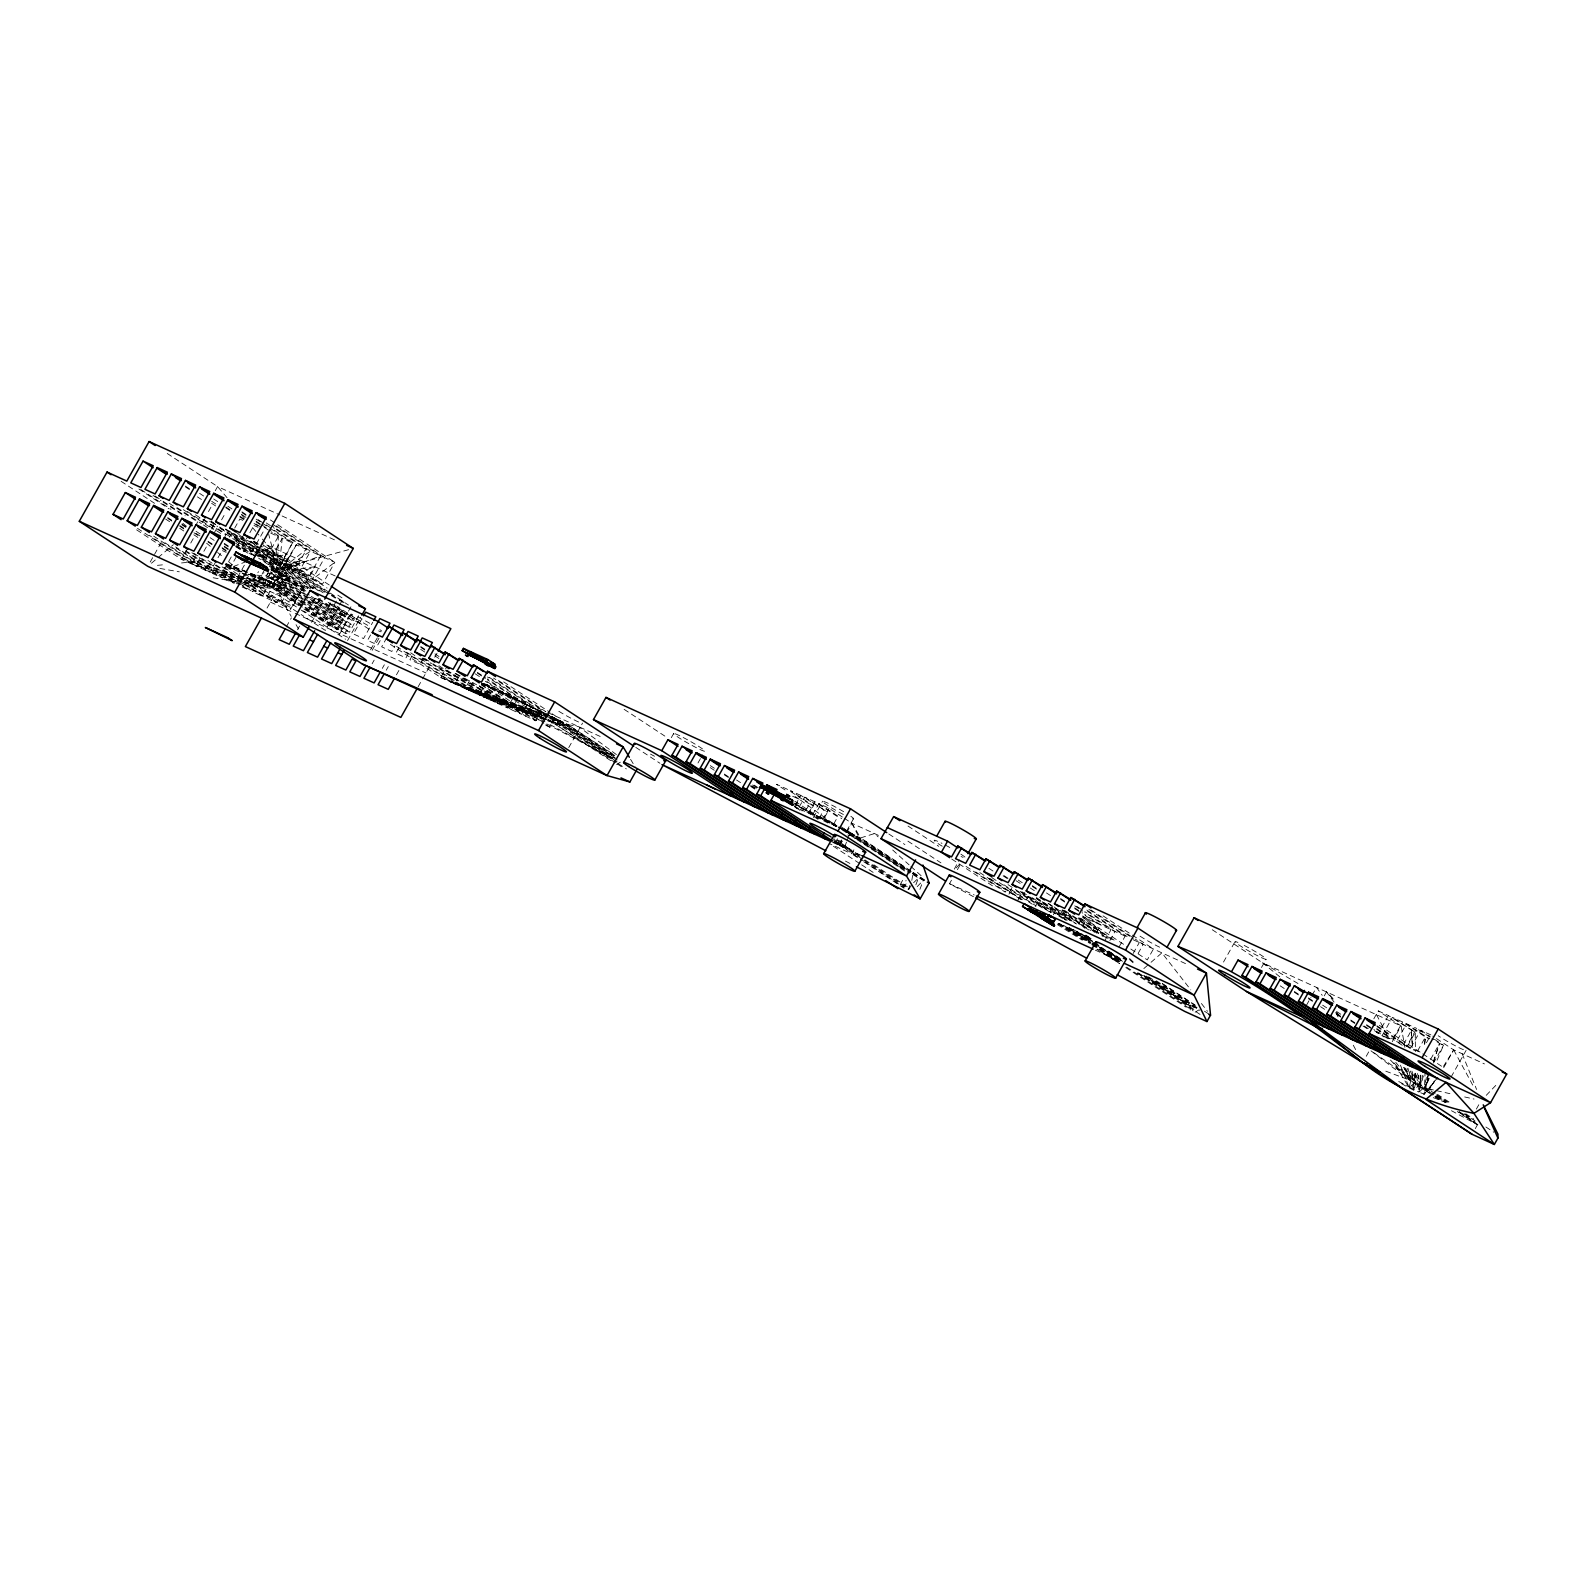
<?xml version="1.0" encoding="UTF-8"?>
<svg xmlns="http://www.w3.org/2000/svg" width="1586" height="1586" viewBox="0 0 1586 1586"><rect width="100%" height="100%" fill="white"/><g stroke="black" fill="none" stroke-linecap="round" stroke-linejoin="round"><path stroke-width="0.75" stroke-dasharray="5 3.75" d="M335.181 575.956L261.948 542.789L273.347 563.208L275.805 564.338L277.768 560.829L278.264 536.544L274.239 533.887M1425.12 1071.165L1424.545 1086.846L1418.974 1092.278L1416.338 1073.623M1423.336 1075.923L1418.974 1092.278L1421.512 1075.427M1424.684 1044.222L1425.418 1037.006L1402.599 1021.999L1392.409 1017.36L1382.417 1035.123L1392.587 1039.762L1402.599 1021.999M270.254 528.416L292.399 542.987L280.246 566.4L277.788 565.29L279.77 561.801L282.229 538.348L270.135 530.398M1420.798 1075.09L1419.648 1084.606L1414.058 1090.058L1404.403 1066.426M1424.565 1044.163L1425.418 1037.006L1429.382 1038.81L1406.544 1023.803L1396.552 1041.546L1402.262 1045.313M1428.59 1090.316L1420.541 1085.022L1422.404 1075.288M1426.369 1077.528L1424.545 1086.846L1434.616 1093.468M1428.411 1078.024L1423.871 1094.518L1437.927 1077.31M1433.605 1061.886L1439.553 1043.449L1431.96 1038.453M1428.371 1078.44L1425.437 1087.243L1427.717 1077.707M1433.248 1061.728L1439.553 1043.449L1443.518 1045.253L1435.905 1062.937M841.611 839.886L839.886 844.426L862.05 858.997M846.508 842.107L844.783 846.646L862.923 858.581M847.36 839.846L849.937 833.027L839.133 827M865.203 862.05L903.485 887.228L906.062 880.408M864.073 860.306L908.381 889.449L910.959 882.649M911.811 880.369L912.644 875.432M915.856 884.869L918.433 878.069L911.494 873.688M919.9 889.369L923.33 880.289L911.256 872.359M288.811 580.892L277.094 576.471L272.495 587.137L275.112 579.961L278.64 576.253L288.811 580.892L276.539 602.66L266.369 598.041L244.204 583.47M1429.244 1078.401L1425.437 1087.243L1428.629 1073.088L1423.871 1094.518L1434.696 1081.117L1429.442 1089.067L1435.489 1093.051M280.246 566.4L286.273 553.871L269.957 560.116L259.886 553.494M954.316 869.148L959.252 859.83M1009.529 891.986L1011.59 888.299M150.214 562.039L162.268 540.648M195.316 526.116L200.014 517.789M215.24 490.748L217.599 486.585L279.889 514.974M187.683 548.498L181.538 559.382L135.207 528.931M190.756 543.046L193.809 537.595M202.334 522.468L204.396 518.84M208.48 511.584L211.553 506.132M195.812 556.765L191.728 564.021L181.538 559.382L244.125 577.007M211.493 528.931L214.566 523.479M199.777 558.569L195.673 565.825L149.342 535.354M203.86 551.313L207.964 544.038M214.427 532.539L217.5 527.107M221.584 519.831L225.688 512.575M209.947 563.208L205.863 570.464L195.673 565.825L238.534 576.908M223.586 539.002L227.67 531.746M215.954 561.385L209.808 572.268L163.477 541.797M217.996 557.737L222.099 550.481L226.164 552.344M229.593 537.178L231.635 533.55M234.708 528.098L239.823 519.019L243.887 520.882M231.239 556.944L219.998 576.908L209.808 572.268L243.074 579.822M243.867 534.541L237.722 545.445L251.54 554.763M236.235 556.924L223.943 578.712L175.61 546.912M255.505 556.726L241.687 547.249L247.812 536.346M249.874 532.718L252.927 527.266M244.363 565.191L234.133 583.351L223.943 578.712L240.517 581.765M263.117 531.905L251.857 551.888L285.579 576.789L287.542 573.299L262.919 546.377M242.162 586.998L248.268 589.794L258.498 571.634M259.886 555.536L265.992 558.331L278.264 536.544L268.093 531.905M264.505 569.81L252.214 591.598L242.143 584.976M244.7 583.271L256.813 585.393L263.97 572.685M268.748 564.22L274.715 553.633L260.441 536.861M246.445 577.661L262.661 582.24L264.624 578.751L267.082 579.861L265.1 583.351L246.167 578.375M244.224 580.635L280.504 604.464L296.82 598.219L244.224 574.251L266.21 575.916L268.173 572.407L270.611 573.537L268.649 577.026L254.394 578.89L240.12 584.362M273.347 563.208L275.33 559.719L268.688 534.224M225.371 529.228L274.239 567.094L272.277 570.583L269.818 569.473M240.913 577.522L267.102 584.282L269.065 580.793L271.523 581.903L269.541 585.393L245.949 579.861M258.359 580.694L270.651 577.919L272.614 574.41L275.052 575.579L268.53 585.333L252.214 591.598L262.404 596.237L274.675 574.449L270.651 571.793M255.445 551.71L276.242 568.066L274.259 571.555L276.717 572.685L278.68 569.176L256.08 550.223M280.127 564.755L292.399 542.987L282.229 538.348L269.957 560.116L280.127 564.755L262.007 552.84M245.433 580.357L271.563 586.285L273.526 582.796L275.984 583.906L274.021 587.415L219.998 576.908L175.669 547.765M243.074 537.951L280.663 570.108L278.68 573.617L272.554 569.671M274.2 530.22L296.364 544.791L284.092 566.559L300.408 560.314L284.766 568.363L282.308 567.253L296.364 544.791L306.534 549.41L294.262 571.198L284.092 566.559L261.928 551.987M278.64 576.253L266.369 598.041L282.665 591.776L277.57 581.071L275.112 579.961L278.64 576.253L272.594 572.268M277.57 581.071L279.532 577.582L276.856 577.502L276.162 580.139L304.611 598.893M308.219 588.208L281.773 570.821L278.68 573.617L281.138 574.727L283.101 571.238L258.141 547.884M284.766 568.363L286.729 564.874L306.534 549.41L276.321 529.546M242.876 582.201L276.023 588.307L277.986 584.818L280.444 585.928L278.462 589.417L243.471 584.619M286.63 593.58L279.592 581.983L281.555 578.494L302.946 587.335L290.674 609.103L280.504 604.464L292.776 582.696L270.611 568.125M285.579 576.789L283.141 575.678L285.103 572.189L262.027 550.005L329.293 594.235M298.227 573.002L314.543 566.757L289.207 570.345L286.749 569.235L288.711 565.746L310.499 551.214L320.669 555.853L308.398 577.641L298.227 573.002L310.499 551.214L272.217 526.056M267.082 608.033L273.109 597.347L292.895 606.367L315.158 566.836M296.82 598.219L282.03 583.093L284.013 579.604L302.946 587.335L258.637 558.193M289.207 570.345L291.17 566.856L320.669 555.853L272.336 524.074M270.354 519.911L334.805 562.296L312.363 579.445L322.533 584.084L334.805 562.296L324.634 557.657L312.363 579.445L264.01 547.666M286.273 626.926L291.388 617.846M297.474 629.761L299.536 626.113M315.217 598.279L307.03 612.811L302.966 610.947M320.194 598.279L310.995 614.615L321.165 619.254L330.364 602.918M311.629 622.366L323.524 601.233M336.371 601.074L325.13 621.058L335.3 625.697L343.488 611.165M338.413 607.121L325.289 630.415L301.122 614.516M339.602 605L343.191 598.636L337.144 594.671M347.433 612.969L337.223 629.801L304.671 608.528M348.464 611.165L351.537 605.713M339.206 634.796L350.724 614.337M358.634 615.784L349.435 632.14L339.265 627.501L304.453 604.028M347.552 640.546L360.676 617.251M361.568 619.412L353.4 633.924L363.571 638.563L372.769 622.227M370.589 634.935L367.536 640.367L377.706 645.006L380.779 639.574M370.549 649.824L377.468 637.552M372.175 650.319L379.094 638.048M372.115 663.761L374.157 660.133M386.786 637.731L381.671 646.81L391.841 651.45L394.914 645.998M382.305 668.4L384.347 664.772M386.25 670.204L388.292 666.576M398.879 647.802L395.806 653.254L405.976 657.893L411.091 648.813M396.441 674.843L399.494 669.391M411.983 656.069L409.941 659.697L420.112 664.336L423.184 658.884M418.109 686.797L421.46 680.85M422.57 678.887L431.432 663.166M434.742 657.298L437.042 653.214M390.394 644.392L440.769 677.5L446.895 666.616M547.824 715.345L440.769 677.5L450.939 682.139L455.023 674.883M406.551 652.163L454.904 683.943L461.03 673.059M548.062 715.96L454.904 683.943L465.075 688.582L470.19 679.502M420.686 658.587L469.04 690.386L475.166 679.482M548.3 716.694L469.04 690.386L479.21 695.025L485.356 684.121L549.212 715.464M432.8 663.701L483.175 696.829L489.301 685.925L485.276 683.288M546.179 716.832L483.175 696.829L493.345 701.468L499.491 690.564L545.842 711.698L495.486 678.59M446.935 670.144L497.31 703.272L503.436 692.368L485.316 680.453M497.31 703.272L507.48 707.911L513.626 697.007L487.437 679.799M463.092 677.916L511.445 709.715L517.571 698.811L487.358 678.947M511.445 709.715L521.616 714.334L527.761 703.45L487.457 676.964M479.25 685.687L525.581 716.138L531.707 705.255L487.398 676.112M525.581 716.138L535.751 720.778L541.897 709.894L493.543 678.094M545.822 725.377L549.886 727.221L556.032 716.337L552.007 713.68M568.74 747.621L582.577 723.077M671.314 737.668L673.574 733.664M697.979 762.985L702.499 754.936M795.478 804.776L800.771 795.359L827.575 812.171L823.986 818.535L820.021 816.731L823.61 810.367M795.062 806.818L799.304 799.304L793.595 795.538M814.907 801.802L804.736 797.163L798.373 808.463L808.543 813.103L814.907 801.802L837.745 816.81L834.157 823.174L838.122 824.978M805.886 810.287L809.475 803.943L813.44 805.747L809.851 812.091L805.886 810.287L836.337 826.247M842.364 817.008L829.042 808.245L818.872 803.606L812.508 814.907L828.388 823.293M813.38 817.603L822.638 801.148M822.678 819.546L829.042 808.245M846.607 831.005L853.585 818.594M834.236 842.067L839.39 845.437L841.175 842.265L834.315 837.765M846.587 832.67L851.88 823.253L878.941 835.584M853.922 849.818L851.682 853.783L829.419 843.633M900.154 884.71L903.505 878.743M973.467 896.705L949.499 883.699L951.759 879.715M957.389 869.703L960.779 863.716M1018.648 898.489L1022.752 891.233M1026.083 900.095L1028.124 896.447M1035.222 906.538L1039.326 899.282M1040.218 906.518L1042.26 902.89M1050.388 911.157L1052.43 907.529M1053.322 914.785L1056.395 909.333M1064.523 917.6L1066.565 913.972M1068.488 919.404L1070.53 915.776M1078.658 924.043L1081.731 918.591M1082.623 925.847L1086.707 918.591L1082.683 915.935M1092.794 930.486L1096.897 923.23L1082.782 913.952M1096.759 932.29L1100.843 925.034L1084.725 914.428M1104.887 940.557L1111.033 929.674L1084.844 912.446M1109.863 940.538L1114.978 931.478L1084.765 911.593M1119.022 947.001L1125.168 936.097L1084.864 909.611M1133.157 953.444L1139.303 942.54L1135.259 939.903M1138.133 953.424L1143.248 944.344L1135.199 939.051M1223.5 962.068L1235.038 941.588M1261.504 967.48L1266.124 959.292M1306.527 1005.147L1310.968 997.257M1312.078 995.274L1316.519 987.384L1322.228 995.334M1324.251 995.869L1326.471 991.924L1333.211 999.021M1373.833 1018.807L1378.274 1010.916L1388.464 1015.555L1415.247 1032.367L1415.406 1051.577M1388.464 1015.555L1378.452 1033.319L1374.388 1031.455M1366.24 1056.276L1369.808 1049.932L1408.963 1079.749L1433.149 1095.629M1392.23 1041.705L1401.112 1025.944L1378.274 1010.916M1403.511 1044.381L1411.282 1030.583L1412.868 1049.555M1430.057 1037.204L1416.734 1028.442L1406.723 1046.185L1396.552 1041.546M1407.476 1046.185L1415.247 1032.367L1392.409 1017.36M1430.869 1034.885L1420.679 1030.246L1410.688 1047.989L1420.858 1052.628L1377.183 1023.922M1417.646 1050.824L1425.418 1037.006M1426.429 1042.775L1429.759 1036.847M1430.671 1059.23L1439.553 1043.449M1433.526 1063.016L1443.518 1045.253L1432.099 1037.759M1443.696 1067.636L1453.688 1049.892L1484.437 1063.909M1451.111 1076.993L1466.098 1050.388M1476.348 1109.11L1479.916 1102.766M1475.317 1128.598L1477.458 1124.771L1457.316 1111.528M1434.557 1080.819L1429.442 1089.067L1434.14 1090.117M1443.478 1066.387L1453.688 1049.892L1432.773 1036.134M282.308 567.253L290.218 555.675M837.606 838.816L834.989 842.186L863.2 860.742M842.503 841.056L839.886 844.426L835.564 842.582M903.485 887.228L906.102 883.858M908.381 889.449L912.307 884.393M913.615 882.708L918.433 878.069M917.204 886.633L923.33 880.289M956.18 867.899L961.909 861.713M1008.894 894.127L1013.176 889.468M1017.637 900.313L1024.774 892.561M1486.241 1095.331L1496.47 1084.685M1143.843 968.57L1149.255 963.852M1151.059 962.286L1161.904 952.849L1190.769 989.862M151.443 563.228L173.389 544.672M438.945 665.704L493.345 701.468L562.733 726.11L566.499 723.85L614.634 755.134M615.388 762.707L548.379 719.905L552.939 721.65L557.618 719.806L614.02 756.879M617.113 761.875L562.733 726.11L562.515 722.026L557.836 723.89L479.21 695.025L432.879 664.554M616.538 764.452L620.324 762.192M1195.15 1012.165L1198.957 1009.905M271.622 567.015L307.248 589.338M276.46 571.951L277.471 568.859L275.072 570.563L276.717 572.685L270.591 568.799M279.493 573.22L281.119 573.874L283.101 571.238L280.663 570.108M308.259 597.823L274.001 575.302C268.867 575.916 273.684 580.833 275.052 575.579L270.611 572.586M286.749 569.235L304.353 562.118M257.864 552.899L272.138 547.428L275.805 564.338M246.405 561.563L230.089 567.808L241.488 571.872M854.418 838.379L860.623 837.904L910.998 871.011M271.662 570.008L273.01 566.817M348.603 549.688L296.978 563.764L274.715 553.633L235.006 539.874M277.847 569.414L276.242 568.066M157.43 565.35L164.666 564.636M181.538 562.951L203.226 560.77M258.121 555.278L274.715 553.633L327.073 588.049M241.131 584.302L234.133 583.351L185.78 551.551M159.908 568.442L179.297 571.832M213.198 577.76L235.006 581.566M568.303 724.663L578.652 726.646L619.353 756.78M847.737 834.97L858.839 837.091L911.216 871.527M1436.5 1090.653L1450.575 1093.805M1464.671 1096.957L1474.068 1099.058M243.59 579.326L205.863 570.464L151.463 534.7M302.43 602.7L270.195 581.507L268.193 582.577L268.391 584.679L302.648 607.2M268.391 584.679L270.413 583.608L270.195 581.507M338.69 626.529L336.688 627.62L336.886 629.721M279.136 565.627C284.965 564.101 277.272 560.195 279.136 565.627L315.396 589.457M243.808 577.74L191.728 564.021L137.328 528.257M848.332 833.483L854.834 835.267L909.234 871.031M276.4 580.337L278.422 579.306L278.502 577.383M346.739 622.227C340.931 623.655 348.524 627.699 346.739 622.227L308.477 597.07M849.442 833.502L854.834 835.267L840.203 826.266M493.345 701.468L540.548 715.901M549.985 718.795L566.499 723.85L614.853 755.63M324.892 592.232L276.539 560.453L274.517 561.424L274.636 563.565L312.918 588.723M274.636 563.565L276.658 562.594L276.539 560.453M548.518 717.586L562.515 722.026L551.413 716.555M479.21 695.025L547.487 717.07M549.846 717.824L561.622 721.63L614.892 756.463M306.911 595.127L282.744 579.247L280.722 580.198L280.821 582.359L307.01 599.567M280.821 582.359L282.843 581.388L282.744 579.247M351.24 624.269C345.411 625.518 352.845 629.84 351.24 624.269L308.933 596.455M550.62 717.487L557.618 719.806L557.836 723.89L616.26 762.291M845.516 831.56L849.937 833.027L839.252 827.218M280.444 585.928L240.259 572.447L226.124 566.024L246.524 573.339M839.39 845.437L849.68 848.887L859.751 855.508M418.744 658.111L465.075 688.582L542.987 714.771M552.146 717.843L556.726 719.39L615.15 757.811M396.54 646.374L450.939 682.139L542.65 713.978M250.608 575.103L277.986 584.818M248.784 574.152L275.984 583.906M483.175 696.829L562.733 726.11M1385.807 1071.184L1410.747 1080.562L1432.911 1095.133M225.172 564.794L241.29 570.801M250.509 574.231L273.526 582.796M225.727 564.735L241.746 570.742M250.905 574.172L271.523 581.903M465.075 688.582L546 719.053M469.04 690.386L557.836 723.89L549.133 719.211M226.481 564.418L269.065 580.793M450.939 682.139L545.723 718.537M454.904 683.943L546.099 719.033M225.549 563.823L248.625 572.724M250.925 573.617L267.082 579.861M1420.719 1092.794L1423.97 1094.043M1433.268 1097.631L1444.568 1102.012M440.769 677.5L541.183 716.753M833.939 842.404L844.783 846.646L834.93 840.639M226.164 563.625L264.624 578.751M341.505 611.859L339.483 612.731L339.503 614.932L341.228 614.416L341.724 612.077L327.39 602.581M829.2 840.798L849.68 848.887L837.091 840.402M307.704 598.338L269.422 573.18L267.4 574.053L267.419 576.233L305.701 601.411M267.419 576.233L269.442 575.381L269.422 573.18M337.917 618.223C332.128 619.214 339.325 623.913 337.917 618.223L309.726 599.667M835.465 842.602L844.783 846.646L834.038 840.699M345.966 613.901C340.177 614.833 347.314 619.63 345.966 613.901L329.848 603.295M1406.544 1023.803L1416.734 1028.442M282.11 515.985L335.498 540.311M253.958 525.462L258.022 527.305M1125.168 936.097L1082.742 916.787L1106.116 938.139M1133.197 939.764L1186.407 964.01M800.771 795.359L790.601 790.72L813.44 805.747M275.33 559.719L277.768 560.829M279.77 561.801L282.209 562.911M284.291 563.744L286.729 564.874M288.711 565.746L291.17 566.856M792.603 796.251L799.304 799.304L836.258 825.791M241.687 547.249L251.857 551.888L235.739 541.282M1420.164 1075.526L1420.541 1085.022L1415.366 1073.544M274.239 567.094L219.086 527.107M285.103 572.189L287.542 573.299M309.131 586.384L319.301 591.023M339.424 600.202L345.53 602.977M844.149 830.39L838.835 827.495M838.677 826.94L849.937 833.027M1107.623 951.659L1121.56 960.819L1113.61 954.911M281.555 578.494L284.013 579.604M949.499 883.699L974.181 894.96M1095.331 950.153L1120.013 961.394M266.21 575.916L268.649 577.026M270.651 577.919L273.109 579.029M279.592 581.983L282.03 583.093M313.156 601.907L317.121 603.711M327.291 608.35L331.256 610.154M341.446 614.793L345.391 616.597M355.581 621.236L359.526 623.04M262.661 582.24L265.1 583.351M267.102 584.282L269.541 585.393M271.563 586.285L274.021 587.415M276.023 588.307L278.462 589.417M547.884 712.629L600.896 736.776M833.284 842.662L861.991 855.746L851.682 853.783L861.753 860.405M1190.253 1009.945L1190.055 1005.861L1134.268 970.85M1194.06 1007.685L1144.577 974.974M247.436 577.502L256.813 585.393L279.077 595.523L299.219 608.766M270.433 602.105L292.954 612.355M295.214 613.385L425.92 672.94M305.424 602.858L279.235 585.65L277.213 586.443L277.173 588.664L303.362 605.872M277.173 588.664L279.195 587.871L279.235 585.65M347.731 630.673C341.961 631.486 348.979 636.462 347.731 630.673L307.446 604.187M481.252 683.546L543.8 713.462M305.008 603.493L274.794 583.628L272.772 584.382L272.713 586.622L302.926 606.486M272.713 586.622L274.715 585.849L274.794 583.628M343.29 628.651C337.54 629.404 344.479 634.479 343.29 628.651L307.03 604.821M482.005 683.566L543.443 713.224M482.858 683.645L549.628 716.099M484.364 684.101L556.726 719.39M483.849 683.725L548.934 715.564M551.115 716.614L557.618 719.806M485.356 684.121L548.538 715.207M550.719 716.277L561.622 721.63M549.212 715.266L499.491 690.564L485.375 681.306M551.373 716.337L566.499 723.85M310.598 588.842L286.412 572.962L284.409 573.696L284.31 575.936L306.455 590.507M284.31 575.936L286.313 575.203L286.412 572.962M354.907 617.985C349.158 618.679 356.037 623.833 354.907 617.985L336.787 606.07M1398.733 1081.513L1409.339 1087.064M1409.736 1087.282L1418.994 1092.12M838.518 827.377L845.041 830.806M845.477 861.099L852.039 864.548M422.312 658.468L426.674 660.767M437.597 666.516L544.632 722.8M546.813 723.95L612.355 758.405L547.111 722.998M835.525 842.107L839.886 844.426L833.661 840.957M809.851 812.091L836.754 826.405M483.869 684.161L546.952 718.042M1401.647 1083.734L1414.633 1090.772M1451.468 1110.715L1477.458 1124.771M455.777 673.475L462.299 677.024M464.48 678.193L477.525 685.271M479.706 686.441L544.95 721.828M835.822 826.227L794.725 803.884L818.059 819.347M837.13 826.048L820.021 816.731L836.615 825.81M794.963 804.102L836.199 826.584M270.829 573.26L275.052 575.579M328.302 591.796L290.02 566.618L288.018 567.312L287.859 569.552L324.119 593.402M287.859 569.552L289.881 568.878L290.02 566.618M823.986 818.535L836.972 825.791M751.942 785.883L756.244 788.301M1298.002 983.498L1262.575 962.821L1212.2 929.693M1057.941 923.587L1089.76 942.203M1091.862 943.432L1121.56 960.819M844.505 829.22L854.834 835.267M795.855 807.75L800.117 810.248L794.408 806.659M844.049 829.022L910.364 871.943M1066.07 927.295L1089.443 941.172M1097.948 946.227L1119.181 958.856M1063.393 925.272L1090.712 941.648M1092.813 942.897L1122.254 960.541M830.985 837.626L849.68 848.887M1069.4 927.632L1092.556 941.767M1094.657 943.055L1100.981 946.901M1073.107 929.416L1091.822 940.934M1122.492 961.354L1108.535 951.104L1120.945 958.876M304.234 604.781L265.695 579.465L263.95 580.218L263.732 582.498L302.014 607.676M334.448 624.666C328.778 624.983 335.28 630.653 334.448 624.666L306.257 606.11M263.732 582.498L265.734 581.903L265.952 579.624M1057.307 924.539L1082.247 940.181M1096.818 949.28L1119.696 963.614L1097.334 949.122M1085.379 935.661L1091.624 939.586M988.891 878.803L1022.118 899.837M1059.507 923.508L1090.653 943.234M1092.734 944.562L1119.736 961.651M235.838 546.774L241.984 550.659M1086.965 936.117L1093.131 940.042M235.719 546.06L243.907 551.294M1058.754 923.409L1089.622 943.293M1091.683 944.622L1120.489 963.158M1058.635 924.142L1083.079 939.923M350.526 616.022C344.856 616.28 351.299 622.049 350.526 616.022L332.406 604.088M342.497 620.344C336.827 620.602 343.27 626.371 342.497 620.344L310.261 599.151M283.359 567.491C289.029 567.233 282.605 561.464 283.359 567.491L319.619 591.34M1420.679 1030.246L1430.195 1036.51M1422.761 1053.877L1441.793 1066.387M1376.926 1025.805L1414.494 1050.507M1376.945 1026.618L1410.529 1048.703M1376.688 1028.501L1394.57 1040.257M1376.707 1029.314L1390.605 1038.453M1366.537 1024.675L1374.467 1029.889M1376.45 1031.197L1388.127 1038.87M1366.537 1025.488L1372.505 1029.393M1374.487 1030.702L1384.162 1037.066M1364.317 1026.063L1368.282 1028.68M1362.969 1025.983L1367.013 1028.64M1350.776 1020.036L1354.821 1022.673M1336.76 1011.59L1340.785 1014.247M1350.856 1020.869L1354.88 1023.525M1336.641 1013.593L1340.685 1016.23M1322.625 1005.167L1326.649 1007.804M1336.72 1014.425L1340.745 1017.082M1308.41 997.872L1312.435 1000.528M1308.49 998.724L1312.514 1001.361M1320.563 1006.674L1324.607 1009.311M1294.275 991.428L1298.3 994.085M1294.354 992.281L1298.379 994.918M1280.219 985.838L1284.244 988.494M1437.511 1094.38L1449.584 1102.329M1436.638 1094.796L1448.732 1102.746M1465.722 1113.749L1473.79 1119.042M1485.884 1126.992L1493.933 1132.285M1436.658 1095.609L1446.729 1102.23M1464.869 1114.165L1474.94 1120.787M1429.72 1091.227L1419.648 1084.606L1418.34 1075.427M1437.788 1096.541L1445.837 1101.834M1463.977 1113.749L1472.026 1119.042M1433.784 1094.717L1414.752 1082.386L1403.788 1066.169M1435.786 1096.025L1445.857 1102.647M1459.08 1111.528L1475.198 1122.115M1434.914 1096.441L1440.96 1100.426M1459.1 1112.341L1479.242 1125.584M1435.152 1096.957L1441.198 1100.942M1103.063 915.875L1153.438 948.983L1147.293 959.887L1129.173 947.952M1090.871 909.908L1133.177 937.722M1088.928 909.432L1133.256 938.575M1086.807 910.086L1127.111 936.592M1076.696 906.3L1082.742 910.285M1074.753 905.824L1082.822 911.117M1060.558 898.528L1064.583 901.185M1074.654 907.807L1082.723 913.1M1060.618 899.381L1064.662 902.038M1074.733 908.659L1080.78 912.624M1046.482 892.938L1050.527 895.594M1082.822 917.501L1127.15 946.644M1032.288 885.662L1036.312 888.299M1080.7 918.155L1116.98 942.005M1032.347 886.495L1036.392 889.151M1078.758 917.679L1113.015 940.201M1064.563 910.384L1070.609 914.369M1072.612 915.697L1106.869 938.198M1018.212 880.052L1022.256 882.708M1030.305 888.001L1034.33 890.658M1062.62 909.908L1070.669 915.201M1072.691 916.53L1102.904 936.394M1016.091 880.726L1020.135 883.362M1060.499 910.562L1090.712 930.447M1048.485 903.465L1088.769 929.951M1003.978 875.611L1008.002 878.247M1003.125 875.849L1007.249 878.565M1036.292 897.517L1076.577 924.004M1036.352 898.35L1072.612 922.2M988.891 868.335L993.014 871.031M1032.228 897.696L1066.466 920.217M1162.181 983.399L1196.419 1005.92M1204.488 1011.214L1210.534 1015.179M1022.217 891.907L1062.521 918.413M1162.419 983.915L1194.635 1005.108M1156.392 980.763L1197.807 1008.161M1155.52 981.179L1199.849 1010.322M1008.022 884.631L1050.328 912.446M1148.581 976.798L1196.934 1008.597M1016.15 890.777L1042.339 907.985M1143.704 975.39L1190.055 1005.861M1143.942 975.905L1188.271 1005.048L1147.412 977.392M1138.47 972.932L1196.895 1011.333M1003.958 884.81L1036.193 906.002M1137.598 973.348L1200.047 1014.406M991.944 877.712L1032.228 904.198M1126.655 967.143L1193.148 1010.857M1125.802 967.559L1186.229 1007.288M989.823 878.366L1022.058 899.559M979.811 872.597L1022.118 900.412M975.687 871.923L1005.901 891.788M966.033 866.372L1005.246 892.165M951.719 859.037L993.014 886.178M907.906 841.155L940.934 862.863M888.794 833.978L904.912 844.585M844.267 818.257L851.88 823.253L860.623 837.904L874.501 833.562L878.148 836.853M818.872 803.606L841.71 818.614M804.736 797.163L827.575 812.171M809.475 803.943L786.636 788.916L776.466 784.297L785.982 790.542M913.001 872.34L927.116 881.618M913.239 872.855L927.334 882.133M912.366 873.271L922.437 879.893M849.045 832.63L910.384 872.776M849.065 833.443L909.512 873.192M846.171 831.718L904.595 870.139M842.166 829.894L904.615 870.952M794.883 801.267L820.696 818.237M794.645 803.15L818.217 818.654M794.408 805.847L802.179 810.961M754.222 785.129L758.187 787.746M752.716 784.951L756.74 787.588M873.866 864.786L910.126 888.616M864.925 859.89L909.254 889.032M750.594 785.605L756.641 789.57M750.674 786.458L754.698 789.094M863.755 861.733L904.06 888.219M736.538 780.015L740.563 782.651M724.346 774.047L728.37 776.704M710.31 765.622L714.334 768.278M724.405 774.9L728.43 777.536M833.443 846.29L859.632 863.518M861.654 864.826L873.727 872.776M624.111 709.319L666.417 737.133M710.211 767.604L714.235 770.261M635.788 747.383L659.974 763.282M167.224 453.477L217.599 486.585L227.115 497.766M276.281 525.878L324.634 557.657M266.25 522.924L274.319 528.217M258.082 519.613L264.128 523.598M266.151 524.907L272.197 528.891M256.139 519.137L260.163 521.794M262.186 523.102L268.232 527.087M503.654 681.901L549.985 712.352M241.944 511.842L245.969 514.498M256.04 521.12L260.064 523.776M262.086 525.105L268.133 529.07M242.004 512.694L246.028 515.351M256.119 521.972L262.146 525.937M264.168 527.266L272.217 532.559M617.192 759.952L551.829 717.169L552.939 721.65M551.849 717.982L612.295 757.712M550.064 717.169L614.535 759.555M241.905 514.677L245.929 517.333M256 523.955L262.047 527.92M227.869 506.251L231.893 508.908M254.057 523.479L258.082 526.116M618.262 763.619L626.331 768.913M617.39 764.036L621.434 766.692M213.674 498.975L217.698 501.612M225.747 506.925L229.792 509.562M239.863 516.184L243.887 518.84M477.287 672.325L485.336 677.619M548.042 719.429L614.516 763.144M225.827 507.758L229.851 510.414M239.922 517.036L243.947 519.673M477.366 673.178L485.415 678.471M475.245 673.832L483.294 679.125M199.598 493.365L203.623 496.021M211.691 501.315L215.716 503.971M185.403 486.089L189.428 488.746M211.592 503.297L215.617 505.954M185.463 486.942L189.487 489.578M483.413 683.507L543.839 723.256M545.862 724.584L549.886 727.221M197.437 496.874L201.481 499.511M481.292 684.181L539.716 722.582M434.941 653.848L438.985 656.505M329.194 584.956L296.978 563.764L279.077 595.523L291.19 616.339M481.371 685.013L535.751 720.778M420.746 646.553L424.77 649.209M434.842 655.831L438.866 658.487M420.805 647.405L424.85 650.062M479.309 686.52L521.616 714.334M264.109 545.683L322.533 584.084M420.706 649.388L424.731 652.044M253.938 541.044L261.987 546.337M455.103 673.455L507.48 707.911M254.018 541.877L262.067 547.19M264.089 548.498L308.398 577.641M330.304 593.105L348.444 605.039M249.874 541.222L259.945 547.844M261.968 549.172L329.928 593.779M331.692 594.928L344.043 603.037M239.882 535.434L260.025 548.677M331.296 595.563L335.34 598.219M424.751 658.408L430.797 662.393M233.717 533.451L259.906 550.679M422.808 657.932L430.857 663.226M225.747 528.99L259.985 551.512M211.533 521.715L217.579 525.68M219.582 527.008L257.864 552.186M410.675 652.817L416.721 656.782M209.59 521.239L217.639 526.532M219.661 527.86L257.943 553.018M259.945 554.347L265.992 558.331M203.444 519.256L253.8 552.364M195.455 514.796L225.668 534.66M277.471 568.859L307.684 588.743M328.262 602.383L370.569 630.197M187.287 511.485L223.547 535.315M235.64 543.264L256.615 556.864M183.322 509.681L213.555 529.546M318.548 598.457L352.806 620.959M279.79 573.854L305.979 591.063M318.052 599.012L348.286 618.877M236.354 545.604L248.447 553.554M236.433 546.456L244.482 551.75M270.691 568.958L305.662 591.776M315.733 598.398L343.944 616.934M177.176 507.698L201.363 523.578M203.365 524.907L209.411 528.891M271.008 569.889L309.29 595.047M311.292 596.376L339.503 614.932M169.187 503.238L197.398 521.774M154.992 495.942L161.038 499.927M163.041 501.255L185.205 515.827M278.244 577.185L306.455 595.741M153.049 495.466L161.098 500.779M163.12 502.088L183.262 515.331M224.201 543.324L228.245 545.961M224.28 544.157L228.305 546.813M140.857 489.519L171.07 509.384M138.914 489.023L169.127 508.908M309.032 600.896L349.316 627.382M306.633 600.202L344.896 625.38M224.181 546.139L228.206 548.796M210.145 537.713L214.169 540.37M224.241 546.992L228.265 549.648M271.761 578.176L305.999 600.678M308.021 602.006L340.256 623.199M307.724 602.739L335.915 621.276M121.131 481.331L155.388 503.852M222.119 547.646L226.144 550.302M196.01 531.29L200.034 533.927M222.199 548.498L226.223 551.155M181.795 523.995L185.82 526.651M195.911 533.273L199.935 535.909M207.984 541.222L212.009 543.859M181.875 524.847L185.899 527.484M193.968 532.777L197.992 535.434M208.063 542.055L212.088 544.712M305.364 607.2L345.669 633.686M167.66 517.551L171.684 520.208M179.753 525.501L183.778 528.158M193.849 534.779L197.873 537.416M304.928 607.815L341.208 631.644M167.739 518.404L171.764 521.041M179.813 526.354L183.857 528.99M304.016 609.004L332.227 627.541M165.618 519.058L169.643 521.715M179.714 528.336L183.738 530.973M301.221 610.095L345.53 639.237M256.813 585.393L299.1 613.187M226.203 566.717L244.343 578.652M246.345 579.961L290.674 609.103M224.082 567.391L242.222 579.306M222.139 566.916L242.281 580.159M244.303 581.467L276.539 602.66M215.993 564.913L242.182 582.141M208.004 560.473L242.261 582.974M244.264 584.302L262.404 596.237M193.809 553.177L199.836 557.162M201.858 558.47L240.14 583.648M191.866 552.701L240.2 584.481M242.222 585.809L248.268 589.794M185.701 550.719L236.076 583.826M908.005 826.048L938.753 846.329M1068.567 927.413L1090.91 942.302M1092.952 943.67L1119.359 961.255M1068.429 928.206L1090.514 942.976M1092.516 944.324L1120.648 963.118M271.265 568.066L281.138 574.727M1020.73 891.669L1051.379 912.406M1086.113 935.918L1092.239 940.062M1108.574 951.124L1122.888 960.799M269.323 566.202L283.141 575.678M1020.591 891.748L1050.943 912.644M1081.315 933.539L1091.426 940.498M1084.447 935.522L1092.437 941.073M1094.439 942.461L1122.452 961.889M1373.872 1052.747L1428.708 1090.89M1436.837 1096.541L1444.965 1102.191M1459.179 1112.064L1475.436 1123.364M1076.696 931.141L1090.93 941.053M1092.952 942.48L1119.379 960.878M1036.154 898.35L1066.03 920.376M1085.934 935.046L1091.902 939.467M1107.821 951.203L1119.775 960.006M211.275 521.358L217.123 525.66M1042.081 901.7L1069.896 922.378M1048.088 903.386L1071.323 921.169M1054.075 906.855L1075.605 923.567M228.999 530.894L253.562 550.223M1062.085 910.007L1084.864 928.286M1279.803 976.817L1262.575 962.821L1401.112 1025.944L1404.879 1047.315M1068.032 913.536L1085.3 927.651M239.149 536.009L254.196 548.637M182.846 523.241L186.514 526.314M206.636 543.225L210.284 546.298M217.619 552.463L223.091 557.063M228.681 561.761L245.552 575.936M1077.885 918.235L1094.578 932.409M235.561 531.528L241.191 536.346M1079.848 918.472L1098.047 934.293M892.7 850.017L909.095 864.826M910.919 866.471L923.667 877.99M1129.47 959.49L1133.058 962.761M1086.707 918.591L1108.118 938.555M1129.549 958.499L1134.902 963.495M251.004 541.222L256.357 546.218M253.145 541.48L260.243 548.3M1393.896 1062.838L1410.747 1080.562L1409.161 1087.818L1394.233 1063.532M1333.211 999.101L1326.471 991.924L1334.322 1002.411M1390.446 1060.023L1408.963 1079.749M1336.264 1011.967L1339.456 1015.575M241.389 514.518L244.561 518.245M252.491 527.543L258.855 534.997M1395.759 1062.342L1410.747 1080.562L1408.646 1068.686M1201.415 1003.502L1207.481 1011.293M630.594 759.357L635.55 767.624M1407.04 1068.23L1415.644 1082.782L1414.058 1090.058L1412.075 1071.68M296.027 624.666L299.655 630.911M1453.688 1049.892L1473.116 1085.835M1335.69 1012.542L1338.049 1016.904M1353.274 1045.214L1356.783 1051.736M1403.808 1067.537L1410.747 1080.562L1403.907 1067.398M1376.549 1014.743L1389.078 1038.87M851.88 823.253L858.839 837.091M1462.173 1053.758L1476.606 1089.483M1410.271 1071.026L1415.644 1082.782L1415.564 1073.187M1400.438 1065.118L1409.161 1087.818L1414.752 1082.386L1414.097 1072.513M1411.937 1071.125L1415.644 1082.782L1414.851 1073.286M1417.487 1073.504L1420.541 1085.022M276.083 549.232L277.788 565.29M1411.282 1030.583L1412.452 1047.85M380.957 631.843A18.279 1.408 29.4 0 1 378.638 630.891M367.714 625.34A18.279 1.408 29.4 0 1 352.35 615.864A18.279 1.408 29.4 0 1 354.63 615.368M357.762 616.835A18.279 1.408 29.4 0 1 369.736 623.278M379.887 629.642A18.279 1.408 29.4 0 1 381.73 631.05M578.573 722.007A18.279 1.408 29.4 0 1 556.071 709.557M841.095 840.778A17.922 1.368 29.4 0 1 839.688 840.798M654.522 756.264A17.922 1.368 29.4 0 1 650.498 754.084M1159.644 947.199A17.922 1.368 29.4 0 1 1137.757 934.65M960.878 854.16A17.922 1.368 29.4 0 1 961.076 856.499M942.243 846.23A17.922 1.368 29.4 0 1 941.985 843.355M945.752 845.298A17.922 1.368 29.4 0 1 949.796 847.499M1463.442 1049.694A18.279 1.408 29.4 0 1 1438.185 1035.737M1244.197 945.434A17.922 1.368 29.4 0 1 1266.163 959.034A17.922 1.368 29.4 0 1 1246.318 949.558A17.922 1.368 29.4 0 1 1237.932 942.441M675.22 733.783A17.922 1.368 29.4 0 1 701.448 748.176A17.922 1.368 29.4 0 1 692.765 745.836A17.922 1.368 29.4 0 1 673.872 733.406M850.83 816.275A17.922 1.368 29.4 0 1 849.997 817.722M843.375 814.49A17.922 1.368 29.4 0 1 822.42 801.227A17.922 1.368 29.4 0 1 844.624 812.29"/><path stroke-width="1.5" d="M1031.019 908.104L1024.159 903.584L1022.554 906.458L1054.194 926.264L1052.866 921.882L1055.424 919.226L1048.584 914.706L1046.958 917.58L1041.665 915.162L1042.28 914.071L1040.257 914.527L1039.841 912.961L1038.612 915.162L1030.365 910.007L1030.979 908.917L1028.937 909.373L1029.552 908.282L1036.114 912.307M1177.942 946.426C1246.16 973.269 1305.1 1018.093 1362.652 1062.64C1395.482 1088.155 1433.288 1104.946 1473.949 1113.352L1490.562 1102.686L1506.7 1074.039L1438.205 1029.017L1194.08 917.779L1177.942 946.426L1246.437 991.448L1362.652 1062.64L1472.086 1134.307L1494.349 1144.458L1497.937 1138.094L1497.937 1134.109L1483.227 1104.827M1045.828 919.86L1053.005 925.312L1046.165 920.772L1044.857 917.6L1045.689 920.514L1043.429 916.946L1045.828 919.86L1022.554 906.458M1046.264 918.235L1038.83 913.873L1039.445 912.783L1037.422 913.239L1037.026 911.672L1035.797 913.873L1054.551 925.233L1047.295 920.534M1052.529 925.094L1041.031 918.076L1039.068 914.448M1047.216 920.495L1053.005 925.312M494.138 666.239L494.614 668.043L491.184 665.783M766.137 788.361L766.752 787.251L777.636 794.289M957.924 847.975L947.595 841.175L941.39 852.237L949.657 857.669M309.25 626.609L303.283 637.156L147.795 566.321L79.3 521.279L107.035 472.073L126.821 481.093L149.104 441.542L284.806 503.377L353.301 548.419L324.714 599.131M113.042 514.36L125.334 492.572L135.504 497.211L123.232 518.999L113.042 514.36L121.111 519.653M143.057 461.11L130.786 482.878L140.956 487.517L153.227 465.749L143.057 461.11L153.128 467.731M127.177 520.803L139.469 499.015L149.639 503.654L137.367 525.422L127.177 520.803L135.246 526.096M157.192 467.553L144.921 489.321L155.091 493.96L167.363 472.172L157.192 467.553L167.264 474.174M141.313 527.226L153.604 505.458L163.774 510.097L151.503 531.865L141.313 527.226L149.381 532.539M159.056 495.764L171.328 473.976L181.498 478.615L169.226 500.403L159.056 495.764L163.08 498.42M155.448 533.669L167.739 511.901L177.91 516.521L165.638 538.308L155.448 533.669L163.517 538.982M173.191 502.207L185.463 480.419L195.633 485.058L183.361 506.846L173.191 502.207L177.216 504.863M169.603 540.112L181.875 518.325L192.045 522.964L179.773 544.751L169.603 540.112L177.652 545.406M187.326 508.65L199.598 486.862L209.768 491.501L197.497 513.289L187.326 508.65L191.351 511.307M183.738 546.555L196.01 524.768L206.18 529.407L193.908 551.194L183.738 546.555L187.763 549.212M201.462 515.093L213.733 493.305L223.904 497.945L211.632 519.732L201.462 515.093L205.486 517.75M197.873 552.999L210.145 531.211L220.315 535.85L208.044 557.638L197.873 552.999L201.898 555.655M215.597 521.536L227.869 499.749L238.039 504.388L225.767 526.175L215.597 521.536L219.621 524.173M212.009 559.442L224.28 537.654L234.45 542.293L222.179 564.081L212.009 559.442L216.033 562.078M229.732 527.979L242.004 506.192L252.174 510.831L239.902 532.618L229.732 527.979L235.779 531.944M243.867 534.423L256.139 512.635L266.309 517.274L254.038 539.042L243.867 534.423L249.914 538.388M259.529 564.12L252.67 559.62L252.055 560.71L253.701 560.076L260.401 563.129L267.261 567.649L267.935 571.138L241.191 559.362L234.332 554.862L235.957 551.987L249.636 559.6M242.777 555.1L242.162 556.19L244.204 555.754L243.59 556.845L248.031 559.561M244.601 557.301L245.215 556.21L244.997 557.479L247.019 557.043L247.436 558.589L248.427 557.677L256.298 562.653M248.427 557.677L247.812 558.768L251.262 558.966L251.659 560.532L252.67 559.62M79.3 521.279L234.787 592.133L284.806 503.377M234.332 554.862L258.796 566.004L260.401 563.129M261.512 617.925L245.374 646.573L400.861 717.407L416.999 688.78M285.262 628.75L279.116 639.634L289.306 644.273L295.432 633.389M636.799 769.706L629.9 781.957L607.022 775.574L362.48 664.137L293.985 619.115L310.142 590.468L378.4 621.573L388.471 628.195M299.397 635.193L293.251 646.077L303.441 650.716L314.682 630.752M317.616 634.36L307.387 652.52L317.577 657.159L326.775 640.823M330.74 642.627L321.522 658.963L331.712 663.602L339.88 649.07M361.866 615.15L365.454 608.786L331.216 586.285M343.845 650.875L335.657 665.406L345.847 670.045L351.973 659.142L355.938 660.946L349.792 671.849L359.982 676.469L366.108 665.585M363.63 615.784L365.672 612.156L375.842 616.795L373.8 620.423M378.301 636.442L372.274 632.477L379.807 618.599L389.978 623.219L386.905 628.671M402.606 634.638L388.59 626.212L382.444 637.096L372.274 632.477M370.073 667.389L363.928 678.273L374.118 682.912L380.243 672.028M391.901 628.671L393.943 625.023L404.113 629.662L401.04 635.114M392.456 642.885L386.409 638.9L392.535 628.016M416.741 641.081L402.725 632.655L396.579 643.539L386.409 638.9M384.209 673.832L378.063 684.716L388.253 689.355L394.379 678.471M406.036 635.094L408.078 631.466L418.248 636.105L415.175 641.557M406.591 649.328L400.544 645.343L406.67 634.459M430.877 647.524L416.86 639.099L410.715 649.982L400.544 645.343M420.171 641.537L422.213 637.909L432.383 642.548L430.341 646.176M420.726 655.771L414.68 651.787L420.805 640.903M445.012 653.967L430.995 645.542L424.85 656.426L414.68 651.787M434.861 662.214L428.815 658.23L434.941 647.346M438.192 651.172L450.88 628.671L337.421 576.967M459.147 660.41L445.131 651.985L438.985 662.869L428.815 658.23M448.997 668.638L442.95 664.673L449.076 653.789M462.141 650.597L463.39 648.396L487.834 659.538L494.693 664.038L495.704 666.933L494.812 668.539L492.572 667.508L462.141 650.597L475.82 658.23L476.434 657.139M473.282 666.834L459.266 658.408L453.12 669.312L442.95 664.673M465.134 676.409L457.085 671.116L463.211 660.212M468.96 653.71L470.606 653.095L469.991 654.185L477.227 658.864M480.062 660.153L471.399 654.82L472.013 653.729L469.991 654.185M477.247 656.802L473.421 654.384L472.806 655.474L473.817 654.562L480.717 657.655M481.47 660.787L486.287 662.869L474.234 656.108L474.829 655.018L479.983 658.408M475.225 655.196L474.234 656.108M483.532 659.598L480.499 657.595L479.884 658.686L486.724 663.186L475.641 656.763L476.256 655.672L483.492 660.351L482.878 661.441L486.902 662.869M476.652 655.851L475.641 656.763M477.664 656.307L477.049 657.397L478.06 656.485M487.437 673.277L473.401 664.851L467.255 675.755L457.085 671.116M479.468 657.139L478.457 658.051L479.071 656.961L483.651 659.954M479.269 682.852L471.22 677.559L477.346 666.655M480.776 660.351L481.807 660.807M482.62 659.498L484.285 658.824M482.203 660.985L483.215 661.461M483.096 660.173L482.481 661.263L486.287 662.869M483.611 661.64C493.167 665.823 484.741 660.569 484.622 662.096M483.908 661.897L484.523 660.807M484.305 662.076L485.197 660.51M485.019 662.274L486.05 662.75M485.316 662.551L486.208 660.965M486.327 661.64L485.712 662.73L471.002 653.273M479.884 658.686L486.585 661.739L487.834 659.538M629.364 757.275L623.159 746.927L554.664 701.884L487.536 671.294L481.391 682.198L471.22 677.559M293.985 619.115L538.526 730.531L554.664 701.884M633.785 746.074L593.481 719.568L605.991 697.404L850.532 808.82L886.792 832.65M623.635 762.608L634.38 743.556M593.481 719.568L661.759 750.674L667.904 739.79L678.074 744.429L671.929 755.313L740.424 800.355M654.879 779.975L665.605 760.923M671.929 755.313L675.894 757.117L682.039 746.233L692.21 750.872L686.064 761.756L754.559 806.798M686.064 761.756L690.029 763.56L696.175 752.676L706.345 757.315L700.199 768.199L768.695 813.241M700.199 768.199L704.164 770.003L710.31 759.119L720.48 763.758L714.334 774.642L782.83 819.684M714.334 774.642L718.299 776.446L724.445 765.562L734.615 770.181L728.47 781.085L796.965 826.108M728.47 781.085L732.435 782.889L738.58 771.985L748.751 776.625L742.625 787.528L811.1 832.551M732.296 792.088L730.254 795.716L661.759 750.674M742.625 787.528L746.57 789.332L752.716 778.429L762.886 783.068L756.76 793.971L825.255 838.994M767.327 790.225L760.725 785.883L785.784 795.934L792.643 800.454L792.683 805.291L760.09 786.993L761.359 784.792L766.752 787.251M756.76 793.971L760.705 795.775L766.851 784.872L777.021 789.511L770.895 800.415L832.531 840.937L822.361 836.298L824.145 833.126M780.669 794.982L772.402 789.848L771.787 790.938L773.809 790.482L773.195 791.573L776.644 791.771L776.03 792.861L778.052 792.425L778.448 793.971L779.46 793.059L778.845 794.15M774.226 792.048L775.217 791.136L774.622 792.227M779.658 795.894L781.68 795.458M760.09 786.993L784.555 798.135L785.784 795.934M781.739 813.796L779.955 816.968L790.125 821.607M790.462 804.28L793.04 804.657L787.727 801.188M795.875 820.24L794.09 823.412L804.261 828.051M810.01 826.683L808.226 829.855L818.396 834.494M823.729 853.565L834.474 834.514M770.895 800.415L838.023 831.005L850.532 808.82M854.814 871.289A17.922 1.368 29.4 0 0 832.928 857.451A17.922 1.368 29.4 0 0 830.073 858.561A17.922 1.368 29.4 0 0 854.814 871.289L865.559 852.217M945.474 881.063L881.003 838.677L893.652 816.612L947.595 841.175M915.618 859.89L906.518 876.027L920.177 898.826L929.118 882.926L922.913 865.044M936.692 836.199L945.038 821.37M971.742 854.418L957.706 845.992L951.58 856.876L887.268 827.575M961.671 847.796L955.525 858.68L965.715 863.319L971.841 852.435L985.877 860.861M938.515 894.127L949.261 875.075M967.936 853.645L976.302 838.816M975.806 854.239L969.68 865.123L979.851 869.762L985.977 858.859L1000.013 867.284M991.865 876.86L983.816 871.566L989.942 860.663M969.086 911.395A17.545 1.348 29.4 0 0 946.901 897.517A17.545 1.348 29.4 0 0 945.415 899.361A17.545 1.348 29.4 0 0 969.086 911.395L979.811 892.343M1014.148 873.727L1000.132 865.302L993.986 876.206L983.816 871.566M1001.975 880.646L997.951 878.01L1004.077 867.106M1028.283 880.171L1014.267 871.745L1008.121 882.649L997.951 878.01M1016.111 887.089L1012.086 884.453L1018.212 873.549M1042.418 886.614L1028.402 878.188L1022.256 889.092L1012.086 884.453M1030.246 893.533L1026.221 890.876L1032.347 879.992M1027.946 908.917L1029.552 908.282M1056.554 893.057L1042.537 884.631L1036.392 895.515L1026.221 890.876M1040.436 915.974L1031.772 910.661L1032.387 909.571L1030.365 910.007M1032.169 910.84L1032.783 909.749L1039.326 913.774M1044.381 899.976L1040.357 897.319L1046.482 886.435M1033.794 910.205L1033.18 911.296L1035.202 910.86L1043.469 915.994M1042.854 917.085L1034.587 911.95L1035.202 910.86M1035.42 912.327L1034.806 913.417L1029.393 910.959L1036.966 914.626L1035.916 914.151M1039.008 915.34L1039.623 914.25M1042.121 916.53L1043.132 916.986M1070.689 899.5L1056.672 891.074L1050.527 901.958L1040.357 897.319M1043.251 917.263C1049.278 918.016 1033.418 914.785 1036.629 911.494L1034.587 911.95M1044.936 917.798L1048.703 919.345L1045.689 918.373M1058.516 906.419L1054.492 903.762L1060.618 892.878M1047.097 919.028L1047.712 917.937M1047.494 919.206L1048.108 918.116M1049.119 918.572L1048.505 919.662L1040.257 914.527M1055.424 919.226L1052.152 923.151L1045.115 920.732L1035.797 913.873L1053.818 922.081L1046.958 917.58M1084.824 905.943L1070.808 897.517L1064.662 908.401L1054.492 903.762M1074.674 914.19L1068.627 910.205L1074.753 899.321M1117.178 974.736L1184.683 1011.392L1206.946 1021.543L1210.534 1015.179L1206.431 973.13L1137.935 928.107L1084.943 903.961L1078.797 914.844L1068.627 910.205M1085.201 960.878L1095.926 941.806M1137.142 927.572L1145.488 912.743M881.003 838.677L1125.545 950.093L1137.935 928.107M1115.573 978.245A17.545 1.348 29.4 0 0 1094.399 964.784A17.545 1.348 29.4 0 0 1091.168 965.636A17.545 1.348 29.4 0 0 1115.573 978.245L1126.318 959.173M1166.899 947.437L1176.435 930.486M1231.886 971.009L1238.032 960.105L1247.984 964.645L1241.838 975.529L1310.333 1020.571L1403.59 1089.265L1472.086 1134.307M1241.838 975.529L1245.803 977.333L1251.929 966.449L1262.119 971.088L1255.973 981.972L1324.469 1027.014M1255.973 981.972L1259.938 983.776L1266.064 972.892L1276.254 977.531L1270.108 988.415L1338.604 1033.457M1270.108 988.415L1274.073 990.219L1280.199 979.335L1290.389 983.974L1284.244 994.858L1352.739 1039.901M1284.244 994.858L1288.209 996.662L1294.335 985.778L1316.618 998.347M1366.874 1046.324L1298.379 1001.301L1304.525 990.417M1298.379 1001.301L1302.344 1003.105L1308.47 992.202L1318.66 996.841L1312.514 1007.744L1381.009 1052.767M1312.514 1007.744L1316.479 1009.548L1322.605 998.645L1332.795 1003.284L1326.649 1014.188L1395.145 1059.21M1322.09 1028.184L1321.376 1029.453L1246.437 991.448L1300.381 1016.031M1326.649 1014.188L1330.614 1015.992L1336.76 1005.088L1346.93 1009.727L1340.785 1020.631L1409.28 1065.653M1340.785 1020.631L1344.75 1022.435L1350.895 1011.531L1361.066 1016.17L1354.92 1027.054L1423.415 1072.096M1344.611 1031.634L1342.569 1035.262L1274.073 990.219M1354.92 1027.054L1358.885 1028.858L1365.031 1017.974L1375.201 1022.613L1369.055 1033.497L1437.55 1078.539M1375.34 1043.905L1373.555 1047.077L1383.726 1051.716M1389.475 1050.328L1387.691 1053.52L1397.861 1058.159M1403.61 1056.772L1401.826 1059.944L1411.996 1064.583M1369.055 1033.497L1422.067 1057.664L1438.205 1029.017M494.614 668.043L495.704 666.933L490.233 661.996L494.693 664.038L493.444 666.259L494.812 668.539L489.678 665.149M267.082 569.612L268.629 569.909L262.8 565.607M487.953 664.019L488.984 664.217M785.466 796.311L788.559 798.095M261.551 568.145L258.399 566.361L261.591 568.125M768.338 788.896L766.97 787.885M1367.291 1064.345L1362.652 1062.64L1310.333 1020.571L1490.562 1102.686L1422.067 1057.664M1047.137 921.268L1052.152 923.151L1054.194 926.264L1047.335 921.763L1049.357 920.058L1052.152 923.151L1052.866 921.882L1054.551 925.629M240.18 554.386L242.936 555.913M241.191 559.362L267.935 571.138M362.48 664.137L432.205 694.767M346.62 545.366L353.301 548.419M1502.239 1072.017L1506.7 1074.039M1415.961 1066.387L1426.151 1071.026M1197.529 969.086L1206.431 973.13L1194.04 995.136L1206.946 1021.543M1311.523 1023.367L1317.867 1026.261M770.598 789.015L770.38 790.284L772.402 789.848M1044.004 913.556L1045.015 914.012M480.439 657.08L481.45 657.536M1037.403 910.998L1036.411 910.542L1037.264 911.752M1042.418 913.278L1044.877 914.408L1042.577 912.902L1043.608 913.377L1041.586 914.686M1050.983 917.184L1047.85 915.3M473.421 654.384L471.399 654.82M788.183 798.412L792.643 800.454L791.394 802.655L792.683 805.291M481.212 658.844L482.223 659.32M481.648 660.47L482.659 660.946M483.056 661.124L484.087 661.58M484.483 661.759L485.494 662.234M468.98 655.117L493.444 666.259L486.585 661.739M358.773 605.753L365.454 608.786M766.95 791.513L791.394 802.655L784.555 798.135M257.725 563.288L259.133 563.942L250.866 558.787M260.54 564.576L267.261 567.649L265.635 570.504L258.796 566.004M261.591 565.33L268.629 569.909M976.421 895.971L1093.091 949.122M1124.494 963.436L1194.04 995.136L1125.545 950.093M927.334 882.133L929.118 882.926M616.498 743.874L623.159 746.927L607.022 775.574L538.526 730.531M861.991 855.746L906.518 876.027L838.023 831.005M1208.75 1014.366L1210.534 1015.179M856.4 866.848L920.177 898.826L914.131 894.841M620.998 777.893L629.9 781.957M309.567 639.832L313.532 641.616M323.703 646.255L327.668 648.059M337.838 652.698L341.803 654.503M473.441 657.139L485.732 663.007M706.504 784.892L715.445 789.174M253.879 561.543L259.37 564.239M242.499 555.893L240.279 554.604M1377.5 1070.411L1362.652 1062.64L1379.979 1072.017M825.83 850.77L661.977 764.611L829.2 840.798L760.705 795.775M1030.067 907.152L1031.376 907.747L1029.968 906.795M486.05 659.201L488.151 660.51L485.931 659.419M471.617 652.679L470.17 651.985L471.002 652.619M471.795 653.075L473.243 653.769L472.033 652.897M1041.031 918.076L1050.586 923.25M467.731 653.69L466.225 652.996L471.994 655.97L467.83 654.066M975.628 897.894L1086.688 958.202M767.465 793.297C762.727 791.037 772.045 795.795 767.287 793.515M466.661 655.593C471.359 658.587 462.121 652.976 466.76 655.97M768.04 785.982L769.626 787.013L766.553 785.248L782.076 795.637M768.08 786.299L766.97 785.645M1049.892 915.856C1054.373 918.77 1045.293 913.199 1049.674 916.054M782.215 800.038C786.279 802.714 777.834 797.48 781.839 800.137M260.897 564.12L263.197 565.25L260.54 563.902M1365.031 1017.974L1374.943 1024.497M1367.013 1020.095L1374.963 1025.309M1350.895 1011.531L1360.808 1018.053M1352.878 1013.652L1360.828 1018.866M1336.76 1005.088L1346.673 1011.61M1338.743 1007.209L1344.71 1011.115M1322.605 998.645L1332.537 1005.187M1322.684 999.497L1330.753 1004.79M1308.47 992.202L1318.561 998.843M1194.08 917.779L1198.104 920.435M1294.335 985.778L1304.426 992.4M1298.438 989.267L1302.463 991.904M1358.885 1028.858L1427.38 1073.9M1280.199 979.335L1290.27 985.957M1284.303 982.824L1288.328 985.481M1344.75 1022.435L1413.245 1067.457M1266.064 972.892L1276.135 979.514M1330.614 1015.992L1399.11 1061.014M1268.166 975.053L1274.192 979.038M1251.929 966.449L1262 973.07M1316.479 1009.548L1384.975 1054.571M1254.03 968.61L1260.057 972.595M1238.032 960.105L1248.103 966.726M1302.344 1003.105L1370.839 1048.128M1288.209 996.662L1356.704 1041.705M1259.938 983.776L1328.434 1028.818M1245.803 977.333L1314.298 1022.375M1084.943 903.961L1090.99 907.926M1070.808 897.517L1084.903 906.776M1056.672 891.074L1070.768 900.352M1042.537 884.631L1056.633 893.909M1028.402 878.188L1042.498 887.466M1014.267 871.745L1026.34 879.695M1000.132 865.302L1012.205 873.252M985.977 858.859L998.07 866.808M971.841 852.435L983.935 860.365M957.706 845.992L970.097 854.12M1041.268 913.615L1045.828 916.609M1039.841 912.961L1045.432 916.43M1038.433 912.327L1042.993 915.32M1031.356 909.095L1036.51 912.485M1028.937 909.373L1036.193 914.051M780.49 793.535L785.625 796.906M766.851 784.872L778.766 792.703M779.063 792.881L785.922 797.381M776.248 791.592L783.187 795.795M769.17 788.381L774.702 791.929M752.716 778.429L764.63 786.26M784.654 799.84L792.485 804.796M756.7 781.858L762.648 785.764M784.158 799.622L791.017 804.122M767.148 788.817L770.459 790.998M738.58 771.985L748.493 778.528M740.583 774.107L748.513 779.321M724.445 765.562L734.358 772.085M726.527 767.723L732.573 771.688M710.31 759.119L720.381 765.741M710.369 759.952L718.438 765.265M696.175 752.676L706.246 759.298M696.234 753.509L704.303 758.822M682.039 746.233L692.111 752.854M686.123 749.722L690.168 752.379M746.57 789.332L815.065 834.355M885.821 880.726L897.914 888.675M605.991 697.404L610.015 700.041M667.904 739.79L677.975 746.411M732.435 782.889L800.93 827.912M718.299 776.446L786.795 821.489M704.164 770.003L772.66 815.045M690.029 763.56L758.524 808.602M675.894 757.117L744.389 802.159M149.104 441.542L155.15 445.527M463.39 648.396L470.229 652.897M487.437 664.137L492.572 667.508M256.139 512.635L266.21 519.256M258.221 514.796L264.267 518.781M242.004 506.192L252.075 512.813M244.085 508.353L252.154 513.666M227.869 499.749L237.94 506.37M227.948 500.601L238.019 507.223M487.536 671.294L495.585 676.588M213.733 493.305L223.804 499.927M213.813 494.158L223.884 500.779M473.401 664.851L483.472 671.473M199.598 486.862L209.669 493.484M201.68 489.043L209.748 494.336M459.266 658.408L471.339 666.358M185.463 480.419L195.534 487.041M187.544 482.6L195.613 487.893M445.131 651.985L457.204 659.915M171.328 473.976L181.399 480.617M175.431 477.485L179.456 480.122M430.995 645.542L445.091 654.8M157.252 468.385L165.321 473.679M416.86 639.099L426.931 645.72M402.725 632.655L416.821 641.933M388.59 626.212L402.685 635.49M310.142 590.468L318.191 595.761M224.28 537.654L234.351 544.276M224.34 538.506L234.411 545.128M210.145 531.211L220.216 537.832M210.204 532.063L220.276 538.685M260.124 564.656L263.633 566.955M246.623 556.864L253.185 560.889M245.215 556.21L255.088 562.772M196.01 524.768L206.081 531.389M198.091 526.948L206.14 532.242M235.957 551.987L239.387 554.248M181.875 518.325L191.946 524.946M183.956 520.505L192.005 525.799M107.035 472.073L111.06 474.71M167.739 511.901L177.81 518.523M169.821 514.062L177.87 519.356M153.604 505.458L163.675 512.08M153.664 506.291L161.732 511.604M139.469 499.015L149.54 505.637M139.528 499.848L147.597 505.161M125.334 492.572L135.405 499.194M234.787 592.133L303.283 637.156M893.652 816.612L899.797 820.656M761.359 784.792L764.63 786.953M1484.08 1107.246L1497.937 1138.094M835.723 836.02A17.922 1.368 29.4 0 1 851.662 842.721A17.922 1.368 29.4 0 1 862.645 851.365M830.866 836.694A17.922 1.368 29.4 0 1 810.129 823.332A17.922 1.368 29.4 0 1 835.564 836.615M635.034 744.33A17.922 1.368 29.4 0 1 651.549 751.526A17.922 1.368 29.4 0 1 663.761 760.685M945.613 822.103A17.922 1.368 29.4 0 1 962.563 829.597A17.922 1.368 29.4 0 1 974.26 838.479M1146.48 914.111A17.922 1.368 29.4 0 1 1161.091 920.098A17.922 1.368 29.4 0 1 1175.365 930.268M950.866 876.761A17.545 1.348 29.4 0 1 965.398 882.649A17.545 1.348 29.4 0 1 977.333 891.709M1097.036 943.214A17.545 1.348 29.4 0 1 1112.995 950.014A17.545 1.348 29.4 0 1 1123.344 958.261M1446.035 1082.405L1425.854 1099.415L1494.349 1144.458L1473.949 1113.352L1446.035 1082.405M766.99 790.641L769.963 792.366L766.99 790.641M1046.661 917.917L1049.754 919.721L1046.839 917.977M1026.737 908.857L1029.75 910.602L1026.737 908.857M485.257 664.019L488.27 665.783L485.257 664.019M781.68 797.322L784.614 799.047L781.68 797.322M786.656 794.427L789.63 796.192L786.656 794.427M238.554 557.261L241.548 559.025L238.554 557.261M227.611 637.651L205.347 627.501L232.19 640.645L227.611 637.651M666.298 759.773A17.922 1.368 29.4 0 0 692.011 773.274A17.922 1.368 29.4 0 0 671.81 760.17A17.922 1.368 29.4 0 0 666.298 759.773M1425.18 1066.407A18.279 1.408 29.4 0 0 1449.961 1079.035A18.279 1.408 29.4 0 0 1427.023 1064.642A18.279 1.408 29.4 0 0 1425.18 1066.407M1225.264 975.291A17.922 1.368 29.4 0 0 1249.966 987.979A17.922 1.368 29.4 0 0 1228.04 974.121A17.922 1.368 29.4 0 0 1225.264 975.291M340.019 647.108A18.279 1.408 29.4 0 0 366.148 660.827A18.279 1.408 29.4 0 0 345.351 647.366A18.279 1.408 29.4 0 0 340.019 647.108M539.934 738.184A18.279 1.408 29.4 0 0 566.143 751.962A18.279 1.408 29.4 0 0 545.485 738.561A18.279 1.408 29.4 0 0 539.934 738.184M628.571 766.474A17.922 1.368 29.4 0 0 654.463 780.153A17.922 1.368 29.4 0 0 634.737 767.267A17.922 1.368 29.4 0 0 628.571 766.474"/></g></svg>
